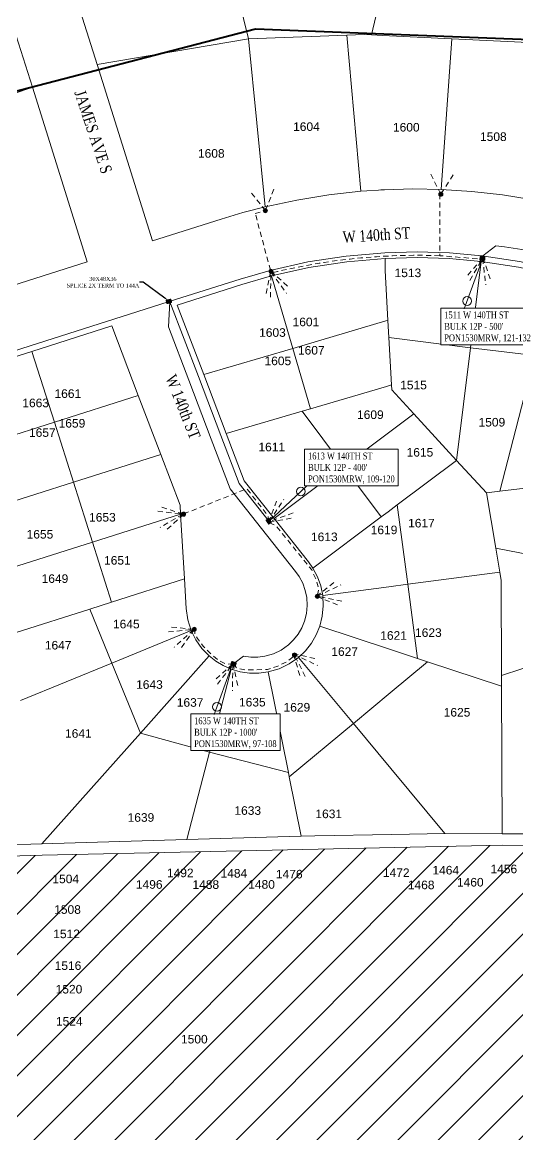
# Model space of a CAD drawing. Header units: feet. Extents: x 865220 to 5618803, y -2240498 to 1935234.
# Drawn here: x 2806695 to 2807128, y 966606 to 967578 of the extents above; entities that cross this region are included whole.
import ezdxf
from ezdxf import colors
from ezdxf.entities.mleader import LeaderData, LeaderLine
from ezdxf.enums import TextEntityAlignment as Align
from ezdxf.lldxf.tags import DXFTag
from ezdxf.math import Vec2, Vec3

# ---------------------------------------------------------------- set-up
doc = ezdxf.new("R2010")
doc.units = ezdxf.units.FT
doc.header["$LTSCALE"] = 0.015
doc.header["$MEASUREMENT"] = 0
doc.linetypes.add('DASHED', pattern=[5, 3, -2])
for name, color, linetype in [('144A', 112, '144A'), ('Dakota County Addresses', 7, 'Continuous'), ('Dakota County Parcels', 7, 'Continuous'), ('DETAIL', 7, 'Continuous'), ('DROP BURIED', 7, 'DASHED'), ('NOTES', 7, 'Continuous'), ('PROP_TEL', 6, 'Continuous'), ('STREET NAME', 7, 'Continuous'), ('TAIL', 1, 'MST'), ('TELEPHONE STRUCT-PROP', 6, 'Continuous'), ('TERMINALS', 7, 'Continuous')]:
    doc.layers.add(name, color=color, linetype=linetype)
doc.layers.add('RUNNING LINE (UNDERGROUND)', color=10, linetype='Continuous', lineweight=40)
doc.layers.add('WORK BOUNDARY', color=110, linetype='Continuous', lineweight=40)
doc.styles.add('Dimensions 100', font='arial.ttf')
doc.styles.add('Line', font='txt.shx', dxfattribs={"height": 3})
doc.styles.add('SIMPLEX', font='times.ttf', dxfattribs={"width": 0.8})
doc.styles.get("Standard").update_dxf_attribs({"font": 'times.ttf'})
doc.styles.add('Utilities', font='arial.ttf', dxfattribs={"height": 2.5})
tags = doc.linetypes.add('144A', pattern='A,80,-5,["144A",Line,S=1.5,R=0,X=0,Y=-1.5],-24', length=109).pattern_tags.tags
tags[6] = DXFTag(74, 10)
tags = doc.linetypes.add('MST', pattern='A,5,-5,5,-5,["TAIL",Line,S=1.5,R=0,X=0,Y=-1.5],-20', length=40).pattern_tags.tags
tags[10] = DXFTag(74, 10)

# ---------------------------------------------------------------- blocks, each defined once
blk = doc.blocks.new('ACMAP_ANN_TEMPLATE_Dakota County Addresses')
at = {"layer": 'Dakota County Addresses', "style": 'Dimensions 100'}
blk.add_attdef('DakotaCountyAddress', text='', height=50, dxfattribs=at).set_placement((0, 0), align=Align.CENTER)
blk = doc.blocks.new('NEW HH')
at = {"ltscale": 40, "true_color": 0xffffff}
h = blk.add_hatch(color=7, dxfattribs=at)
h.dxf.hatch_style = 1
h.paths.add_polyline_path([(-0.061, -0.031, 0.414214), (-0.046, -0.046), (0.046, -0.046, 0.414214), (0.061, -0.031), (0.061, 0.031, 0.414214), (0.046, 0.046), (-0.046, 0.046, 0.414214), (-0.061, 0.031)])
at = {"layer": 'RUNNING LINE (UNDERGROUND)', "color": 6, "lineweight": 0, "const_width": 0.005, "flags": 128}
blk.add_lwpolyline([(-0.061, 0.031), (-0.061, -0.031, 0.414214), (-0.046, -0.046), (0.046, -0.046, 0.414214), (0.061, -0.031), (0.061, 0.031, 0.414214), (0.046, 0.046), (-0.046, 0.046, 0.414214)], format="xyb", close=True, dxfattribs=at)
at = {"layer": 'TELEPHONE STRUCT-PROP', "color": 18, "true_color": 0x000000, "style": 'Utilities'}
blk.add_text('HH', height=0.05, dxfattribs=at).set_placement((0, 0), align=Align.MIDDLE_CENTER)
blk = doc.blocks.new('Proposed FlowerPot')
at = {"lineweight": 5, "ltscale": 100, "true_color": 0xffffff}
h = blk.add_hatch(color=7, dxfattribs=at)
h.dxf.hatch_style = 1
h.paths.add_polyline_path([(-0.06, 0, 0.414214), (0, -0.06, 0.414214), (0.06, 0, 0.414214), (0, 0.06, 0.414214)])
at = {"lineweight": 5, "ltscale": 100}
blk.add_circle((0, 0), 0.0604, dxfattribs=at)
at = {"layer": 'RUNNING LINE (UNDERGROUND)', "color": 6, "lineweight": 5, "const_width": 0.00907, "flags": 128}
blk.add_lwpolyline([(-0.06, 0, -0.414214), (0, 0.06, -0.414214), (0.06, 0, -0.414214), (0, -0.06, -0.414214), (-0.06, 0)], format="xyb", dxfattribs=at)
at = {"color": 18, "linetype": 'ByBlock', "lineweight": 5, "ltscale": 100, "true_color": 0x000000, "style": 'Dimensions 100'}
blk.add_text('F', height=0.0744, dxfattribs=at).set_placement((-0.029, -0.037))
blk = doc.blocks.new('TERMINAL')
at = {"lineweight": 5, "ltscale": 0.5, "flags": 128}
blk.add_lwpolyline([(-0.07, -0.65), (-0.07, 44.75)], dxfattribs=at)
at = {"lineweight": 5, "ltscale": 0.5}
blk.add_circle((-0.07, 37.61), 3.83, dxfattribs=at)

msp = doc.modelspace()

# ---------------------------------------------------------------- hatches: boundary and pattern name
at = {"layer": 'NOTES', "lineweight": 5, "ltscale": 100}
h = msp.add_hatch(dxfattribs=at)
h.set_pattern_fill('ANSI31', color=30, scale=200)
edge = h.paths.add_edge_path()
edge.add_arc((2805562.9, 967567.77), 1316.08, 280.27088, 289.14718)
edge.add_arc((2807121.93, 963448.79), 3088.79, 104.28152, 111.40668, ccw=False)
edge.add_line((2806359.96, 966442.13), (2806839.68, 966548.74))
edge.add_arc((2807023.88, 965534.63), 1030.7, 90.12884, 100.29437, ccw=False)
edge.add_arc((2807001.49, 967056.18), 491.26, 272.3417, 336.23602)
edge.add_line((2807451.09, 966858.21), (2807114.79, 966859))
edge.add_line((2807114.79, 966859), (2806712.47, 966850.16))
edge.add_line((2806712.47, 966850.16), (2805791.33, 966822.85))
edge.add_line((2805791.33, 966822.85), (2805797.56, 966272.78))

# ---------------------------------------------------------------- linework, layer by layer
at = {"layer": '144A', "lineweight": 5, "ltscale": 100, "flags": 128}
msp.add_lwpolyline([(2806163.47, 967104.7), (2806164.04, 967105.03), (2806169.72, 967108.25), (2806196.43, 967122.89), (2806223.76, 967136.58), (2806264.05, 967154.05), (2806306.04, 967170.26), (2806308.09, 967170.03), (2806308.54, 967170.05), (2806308.99, 967170.13), (2806309.87, 967170.46), (2806459.07, 967217.94), (2806520.25, 967237.41), (2806617.23, 967268.27), (2806702, 967295.25), (2806829.15, 967335.72), (2806885.67, 967353.7), (2806911.88, 967361.27), (2806944.95, 967368.67), (2806978.46, 967373.84), (2807012.22, 967376.77), (2807040.55, 967377.46), (2807068.85, 967376.57), (2807097.08, 967374.1), (2807130.04, 967369.15), (2807162.62, 967362.06), (2807192.73, 967353.43), (2807222.26, 967342.98), (2807251.07, 967330.68), (2807279.07, 967316.66), (2807306.57, 967300.63), (2807333.02, 967282.93), (2807358.28, 967263.57), (2807426.82, 967198.29), (2807479.01, 967145.42), (2807487.42, 967137.12), (2807510.54, 967116.27), (2807534.92, 967096.99), (2807560.56, 967079.28), (2807687.84, 966997.48)], dxfattribs=at)
at = {"layer": 'Dakota County Parcels', "lineweight": 5}
for p, q in [((2806870.8, 967655.57), (2806892.9, 967563.65)), ((2806730.69, 967636.53), (2806760.64, 967541.13)), ((2806679.67, 967598.74), (2806703.93, 967521.46)), ((2807000.58, 967567.16), (2807009.84, 967606.09)), ((2806760.64, 967541.13), (2806892.9, 967563.65)), ((2806892.9, 967563.65), (2806978.83, 967566.84)), ((2806892.9, 967563.65), (2806907.45, 967416.85)), ((2806978.83, 967566.84), (2806994.05, 967567.46)), ((2806978.83, 967566.84), (2806991.35, 967430.45)), ((2806994.05, 967567.46), (2807000.58, 967567.16)), ((2807010.29, 967566.68), (2807070.8, 967563.69)), ((2807061.33, 967432.01), (2807070.8, 967563.69)), ((2807070.8, 967563.69), (2807170.68, 967558.74)), ((2806760.64, 967541.13), (2806809.02, 967387.02)), ((2806604.86, 967486.86), (2806703.93, 967521.46)), ((2806703.93, 967521.46), (2806751.85, 967368.83)), ((2807011.82, 967431.81), (2806991.35, 967430.45)), ((2807011.82, 967431.81), (2807008.84, 967431.65)), ((2806809.02, 967387.02), (2806868.93, 967406.09)), ((2806652.5, 967337.21), (2806751.85, 967368.83)), ((2807012.5, 967371.78), (2807012.62, 967361.04)), ((2807012.5, 967371.78), (2807012.62, 967361.04)), ((2807087.19, 967293.71), (2807096.49, 967369.13)), ((2806913.12, 967356.42), (2806931.73, 967293.13)), ((2807012.62, 967361.04), (2807012.62, 967361.02)), ((2807012.62, 967361.04), (2807014.95, 967317.59)), ((2806931.73, 967293.13), (2807013.12, 967317.06)), ((2807013.12, 967317.06), (2807014.95, 967317.59)), ((2807014.95, 967317.59), (2807015.76, 967302.52)), ((2806773.41, 967312.73), (2806796.61, 967251.9)), ((2807015.76, 967302.52), (2807017.97, 967261.16)), ((2807015.76, 967302.52), (2807087.19, 967293.71)), ((2806723.23, 967228.55), (2806703.52, 967290.49)), ((2806853.84, 967270.22), (2806931.73, 967293.13)), ((2806931.73, 967293.13), (2806947.24, 967240.37)), ((2807074.89, 967195.26), (2807087.19, 967293.71)), ((2807087.19, 967293.71), (2807143.29, 967286.79)), ((2807112.8, 967168.22), (2807143.29, 967286.79)), ((2806947.24, 967240.37), (2807013.77, 967259.93)), ((2807013.77, 967259.93), (2807017.97, 967261.16)), ((2807017.97, 967261.16), (2807018.2, 967256.93)), ((2807018.2, 967256.93), (2807037.49, 967235.95)), ((2806723.23, 967228.55), (2806796.61, 967251.9)), ((2806796.61, 967251.9), (2806816.23, 967200.44)), ((2806873.49, 967218.68), (2806940.02, 967238.24)), ((2806940.02, 967238.24), (2806947.24, 967240.37)), ((2806940.02, 967238.24), (2806976.15, 967190.01)), ((2806643.66, 967203.23), (2806723.23, 967228.55)), ((2806723.23, 967228.55), (2806739.91, 967176.15)), ((2807014.24, 967218.54), (2807037.49, 967235.95)), ((2807037.49, 967235.95), (2807074.89, 967195.26)), ((2806976.15, 967190.01), (2807014.24, 967218.54)), ((2806739.91, 967176.15), (2806816.23, 967200.44)), ((2806816.23, 967200.44), (2806833.18, 967156)), ((2806915.33, 967144.45), (2806976.15, 967190.01)), ((2806976.15, 967190.01), (2807009.12, 967145.99)), ((2807022.99, 967156.38), (2807074.89, 967195.26)), ((2807074.89, 967195.26), (2807101.07, 967166.77)), ((2806664.73, 967152.23), (2806739.91, 967176.15)), ((2806739.91, 967176.15), (2806756.58, 967123.74)), ((2807112.8, 967168.22), (2807155.46, 967173.52)), ((2807101.07, 967166.77), (2807112.8, 967168.22)), ((2807101.07, 967166.77), (2807109.18, 967118.45)), ((2806833.18, 967156), (2806833.64, 967148.26)), ((2807009.12, 967145.99), (2807015.02, 967150.41)), ((2807015.02, 967150.41), (2807022.99, 967156.38)), ((2807022.99, 967156.38), (2807032.21, 967086.96)), ((2806756.58, 967123.74), (2806833.64, 967148.26)), ((2806833.64, 967148.26), (2806836.98, 967091.62)), ((2806949.2, 967101.11), (2807009.12, 967145.99)), ((2806685.81, 967101.23), (2806756.58, 967123.74)), ((2806756.58, 967123.74), (2806773.26, 967071.34)), ((2807109.18, 967118.45), (2807193.35, 967102.08)), ((2807112.68, 967097.64), (2807109.18, 967118.45)), ((2806773.26, 967071.34), (2806836.98, 967091.62)), ((2806836.98, 967091.62), (2806838.51, 967065.66)), ((2807032.21, 967086.96), (2807112.68, 967097.64)), ((2807113.92, 967090.25), (2807112.68, 967097.64)), ((2806957.87, 967077.09), (2807015.76, 967084.77)), ((2807015.76, 967084.77), (2807032.21, 967086.96)), ((2807032.21, 967086.96), (2807040.8, 967022.21)), ((2807114.21, 967007.25), (2807113.92, 967090.25)), ((2806689.87, 967044.8), (2806754.12, 967065.25)), ((2806754.12, 967065.25), (2806773.26, 967071.34)), ((2806754.12, 967065.25), (2806773.44, 967018.05)), ((2806773.44, 967018.05), (2806842.88, 967046.47)), ((2806798.44, 966956.97), (2806858.5, 967024.39)), ((2806936.75, 967023.05), (2806984.68, 966965.38)), ((2807016.38, 967030.27), (2807040.8, 967022.21)), ((2807114.21, 967007.25), (2807179.03, 967028.4)), ((2806693.55, 966985.35), (2806773.44, 967018.05)), ((2806773.44, 967018.05), (2806798.44, 966956.97)), ((2807016.81, 966992.09), (2807049.58, 967019.32)), ((2807040.8, 967022.21), (2807049.58, 967019.32)), ((2807049.58, 967019.32), (2807114.24, 966997.99)), ((2806858.95, 966940.23), (2806877.81, 967012.84)), ((2806910.23, 967010.38), (2806927.94, 966922.33)), ((2807114.24, 966997.99), (2807114.21, 967007.25)), ((2807114.69, 966869), (2807114.24, 966997.99)), ((2806984.68, 966965.38), (2807016.81, 966992.09)), ((2806928.65, 966918.79), (2806984.68, 966965.38)), ((2806984.68, 966965.38), (2807017.57, 966925.82)), ((2806984.68, 966965.38), (2807017.56, 966925.82)), ((2806712.21, 966860.16), (2806798.44, 966956.97)), ((2806798.44, 966956.97), (2806858.95, 966940.23)), ((2806839.15, 966863.92), (2806858.95, 966940.23)), ((2806858.95, 966940.23), (2806927.94, 966922.33)), ((2807017.57, 966925.82), (2807064.7, 966869.12)), ((2806927.94, 966922.33), (2806928.65, 966918.79)), ((2806928.65, 966918.79), (2806939.09, 966866.88)), ((2807018.22, 966868.29), (2807064.7, 966869.12)), ((2807064.7, 966869.12), (2807114.69, 966869)), ((2807114.69, 966869), (2807133.19, 966868.96)), ((2806668.24, 966858.85), (2806712.21, 966860.16)), ((2806712.21, 966860.16), (2806839.15, 966863.92))]:
    msp.add_line(p, q, dxfattribs=at)
for points in [[(2807000.58, 967567.16), (2807010.29, 967566.68), (2807010.29, 967566.68)], [(2807061.33, 967432.01), (2807036.57, 967432.44), (2807011.82, 967431.81)], [(2807141.81, 967422.91), (2807115.14, 967427.23), (2807088.29, 967430.26), (2807061.33, 967432.01)], [(2806991.35, 967430.45), (2806963.17, 967427.32), (2806935.18, 967422.78), (2806907.45, 967416.85)], [(2806907.45, 967416.85), (2806888.1, 967411.81), (2806868.93, 967406.09)], [(2807378.9, 967239.02), (2807355.12, 967259.7), (2807330.11, 967278.87), (2807303.92, 967296.39), (2807276.69, 967312.26), (2807248.96, 967326.15), (2807220.44, 967338.32), (2807191.21, 967348.66), (2807161.4, 967357.21), (2807129.14, 967364.23), (2807096.49, 967369.13), (2807068.56, 967371.57), (2807040.53, 967372.46), (2807012.5, 967371.78), (2806979.06, 967368.88), (2806945.88, 967363.75), (2806913.12, 967356.42), (2806887.12, 967348.92), (2806830.67, 967330.95)], [(2806877.81, 967012.84), (2806885.71, 967010.56), (2806893.85, 967009.37), (2806902.08, 967009.31), (2806910.23, 967010.38), (2806919.73, 967013.12), (2806928.65, 967017.39), (2806936.75, 967023.05), (2806942.8, 967028.84), (2806947.98, 967035.42), (2806952.2, 967042.65), (2806955.37, 967050.4), (2806957.54, 967059.14), (2806958.38, 967068.1), (2806957.87, 967077.09), (2806956.13, 967085.48), (2806953.22, 967093.54), (2806949.2, 967101.11), (2806945.43, 967106.44), (2806915.33, 967144.45), (2806889.23, 967177.4), (2806873.49, 967218.68), (2806853.84, 967270.22), (2806830.67, 967330.95)], [(2806460.58, 967213.17), (2806521.76, 967232.64), (2806618.75, 967263.51), (2806703.52, 967290.49), (2806773.41, 967312.73)], [(2806838.51, 967065.66), (2806839.91, 967055.88), (2806842.88, 967046.47)], [(2806842.88, 967046.47), (2806846.95, 967038.35), (2806852.2, 967030.93), (2806858.5, 967024.39)], [(2806955.37, 967050.4), (2807016.38, 967030.27), (2807016.38, 967030.27)], [(2806858.5, 967024.39), (2806864.44, 967019.75), (2806870.91, 967015.88), (2806877.81, 967012.84)], [(2806939.09, 966866.88), (2806951.09, 966867.09), (2807018.22, 966868.29)], [(2806839.15, 966863.92), (2806928.4, 966866.56), (2806939.09, 966866.88)]]:
    msp.add_lwpolyline(points, dxfattribs=at)
at = {"layer": 'DROP BURIED', "lineweight": 5, "ltscale": 100}
for points in [[(2807072.09, 967444.66), (2807061.14, 967427.93), (2807052.12, 967445.78)], [(2806915.13, 967432.17), (2806907.75, 967413.58), (2806895.34, 967429.26)], [(2806912.17, 967361.62), (2806898.87, 967411.09), (2806907.59, 967413.16)], [(2807084.88, 967357.18), (2807098.03, 967372.25), (2807104.5, 967353.33)], [(2807086.57, 967352.58), (2807097.79, 967371.48), (2807100.47, 967348.63)], [(2806908.37, 967341.02), (2806912.46, 967360.6), (2806927.37, 967347.27)], [(2806912.1, 967337.84), (2806912.63, 967359.81), (2806926.15, 967341.2)], [(2806930.35, 967144.65), (2806910.62, 967141.37), (2806917.64, 967160.1)], [(2806931.97, 967149.28), (2806911.3, 967141.81), (2806923.75, 967161.16)], [(2806813.67, 967150.89), (2806835.48, 967148.16), (2806815.6, 967136.58)], [(2806817.21, 967154.28), (2806836.28, 967148.25), (2806821.52, 967134.75)], [(2806970.92, 967068.99), (2806952.35, 967076.41), (2806968.06, 967088.78)], [(2806974.7, 967072.11), (2806953.15, 967076.44), (2806973.83, 967086.53)], [(2806822.96, 967045.42), (2806844.86, 967047.33), (2806827.86, 967031.83)], [(2806825.71, 967049.48), (2806845.62, 967047.59), (2806834.03, 967031.29)], [(2806937.83, 967007.37), (2806932.15, 967026.54), (2806951.6, 967021.87)], [(2806942.62, 967006.33), (2806932.67, 967025.93), (2806953.4, 967015.94)], [(2806864.61, 967004.32), (2806879.5, 967017.67), (2806883.62, 966998.1)], [(2806865.73, 966999.54), (2806879.17, 967016.94), (2806879.04, 966993.93)]]:
    msp.add_lwpolyline(points, dxfattribs=at)
at = {"layer": 'DROP BURIED', "lineweight": 5, "ltscale": 100, "flags": 128}
for points in [[(2807060.25, 967428.15), (2807060.25, 967374.12), (2807096.09, 967371.18)], [(2806836.37, 967148.48), (2806891.58, 967170.46), (2806910.14, 967146.63), (2806910.14, 967142.27)], [(2806911.39, 967140.79), (2806916.68, 967138.58), (2806948.35, 967099.5), (2806951.88, 967091.57), (2806954.52, 967082.93), (2806953.29, 967077.37)], [(2806879.54, 967017.72), (2806873.77, 967016.89), (2806866.51, 967020.64), (2806858.89, 967027.32), (2806853.35, 967032.9), (2806848.3, 967039.49), (2806845.93, 967043.95), (2806845.93, 967047.98)], [(2806879.75, 967017.51), (2806882.54, 967013.77), (2806890.19, 967012.15), (2806896.61, 967012.15), (2806909.56, 967012.57), (2806918.74, 967015.52), (2806926.33, 967019.2), (2806933.48, 967024.76)]]:
    msp.add_lwpolyline(points, dxfattribs=at)
msp.add_lwpolyline([(2807060.25, 967374.12, 0.068868), (2806913.99, 967359.23)], format="xyb", dxfattribs=at)
at = {"layer": 'NOTES', "color": 30, "lineweight": 5, "ltscale": 100, "flags": 128}
msp.add_lwpolyline([(2805797.56, 966272.78, 0.03875), (2805994.56, 966324.5, -0.031099), (2806359.96, 966442.13), (2806839.68, 966548.74, -0.044385), (2807021.56, 966565.33, 0.286246), (2807451.09, 966858.21), (2807114.79, 966859), (2806712.47, 966850.16), (2805791.33, 966822.85)], format="xyb", close=True, dxfattribs=at)
at = {"layer": 'TAIL', "lineweight": 5, "ltscale": 100, "flags": 128}
msp.add_lwpolyline([(2807098.01, 967373.87), (2807109.36, 967382.81, -0.065429), (2807227.54, 967352.54), (2807255.68, 967340.68), (2807284.31, 967326.34), (2807306.52, 967313.39), (2807312.4, 967309.96), (2807339.43, 967291.88), (2807365.44, 967271.95), (2807426.04, 967214.29), (2807422.99, 967202.25)], format="xyb", dxfattribs=at)
for points in [[(2806880.06, 967017.68), (2806888.68, 967024.27), (2806894.92, 967023.37), (2806901.22, 967023.32), (2806907.37, 967024.12), (2806914.74, 967026.25), (2806921.57, 967029.52), (2806927.85, 967033.91), (2806932.41, 967038.28), (2806936.39, 967043.32), (2806939.62, 967048.86), (2806942.03, 967054.75), (2806943.7, 967061.48), (2806944.34, 967068.36), (2806943.95, 967075.27), (2806942.63, 967081.66), (2806940.39, 967087.85), (2806937.25, 967093.76), (2806934.22, 967098.04), (2806904.35, 967135.76), (2806876.92, 967170.4), (2806860.41, 967213.7), (2806840.75, 967265.23), (2806822.94, 967311.88), (2806824.21, 967333.87)], [(2806910.99, 967141.88), (2806884.84, 967174.9), (2806868.82, 967216.9), (2806849.16, 967268.44), (2806824.21, 967333.87)]]:
    msp.add_lwpolyline(points, dxfattribs=at)
at = {"layer": 'WORK BOUNDARY', "ltscale": 50, "flags": 128}
msp.add_lwpolyline([(2807686.5, 967583.3), (2807462.31, 967560.62), (2807393.36, 967552.97), (2806899.2, 967572.11), (2806620.71, 967499.97), (2806189.02, 967373.56), (2805973.81, 967361.47), (2805750.65, 967352.51), (2805750.65, 966652.56), (2805236.29, 966652.56)], dxfattribs=at)

# ---------------------------------------------------------------- block references
at = {"lineweight": 5}
for p, xscale, yscale, zscale, rotation in [((2807097.55, 967371.81), 40.00000000000001, 40.00000000000001, 40.00000000000001, 175.0365314775368), ((2806823.36, 967334.17), 40.00000000000001, 40.00000000000001, 40.00000000000001, 15.21476898636221), ((2806910.65, 967142.07), 40.00000000000001, 40.00000000000001, 40.00000000000001, 305.2574505230685), ((2806879.87, 967017.43), 40, 40, 40, 341.1889694168846)]:
    msp.add_blockref('NEW HH', p, dxfattribs=dict(at, xscale=xscale, yscale=yscale, zscale=zscale, rotation=rotation))
at = {"layer": 'Dakota County Addresses', "lineweight": 5, "xscale": 0.15, "yscale": 0.15, "zscale": 0.15}
for p, values in [((2806943.65, 967483.15), {'DakotaCountyAddress': '1604'}), ((2807030.97, 967482.63), {'DakotaCountyAddress': '1600'}), ((2807107.1, 967474.39), {'DakotaCountyAddress': '1508'}), ((2806860.44, 967459.77), {'DakotaCountyAddress': '1608'}), ((2807032.35, 967355.39), {'DakotaCountyAddress': '1513'}), ((2806943.17, 967312.49), {'DakotaCountyAddress': '1601'}), ((2806913.92, 967303.22), {'DakotaCountyAddress': '1603'}), ((2806947.89, 967287.72), {'DakotaCountyAddress': '1607'}), ((2806918.64, 967278.44), {'DakotaCountyAddress': '1605'}), ((2806734.97, 967249.83), {'DakotaCountyAddress': '1661'}), ((2807037.28, 967257.31), {'DakotaCountyAddress': '1515'}), ((2806706.84, 967241.7), {'DakotaCountyAddress': '1663'}), ((2806999.54, 967231.42), {'DakotaCountyAddress': '1609'}), ((2806738.58, 967223.91), {'DakotaCountyAddress': '1659'}), ((2807105.82, 967224.83), {'DakotaCountyAddress': '1509'}), ((2806712.69, 967215.8), {'DakotaCountyAddress': '1657'}), ((2806913.32, 967203.18), {'DakotaCountyAddress': '1611'}), ((2807042.89, 967198.56), {'DakotaCountyAddress': '1615'}), ((2806765.21, 967141.77), {'DakotaCountyAddress': '1653'}), ((2807044.2, 967136.64), {'DakotaCountyAddress': '1617'}), ((2806710.6, 967126.92), {'DakotaCountyAddress': '1655'}), ((2806959.29, 967124.65), {'DakotaCountyAddress': '1613'}), ((2807011.53, 967130.73), {'DakotaCountyAddress': '1619'}), ((2806778.32, 967104.13), {'DakotaCountyAddress': '1651'}), ((2806723.71, 967088.15), {'DakotaCountyAddress': '1649'}), ((2806786.13, 967048.43), {'DakotaCountyAddress': '1645'}), ((2807019.84, 967038.45), {'DakotaCountyAddress': '1621'}), ((2807050.28, 967040.97), {'DakotaCountyAddress': '1623'}), ((2806726.52, 967029.96), {'DakotaCountyAddress': '1647'}), ((2806977.06, 967024.4), {'DakotaCountyAddress': '1627'}), ((2806806.34, 966995.59), {'DakotaCountyAddress': '1643'}), ((2806841.91, 966979.92), {'DakotaCountyAddress': '1637'}), ((2806896.31, 966980.17), {'DakotaCountyAddress': '1635'}), ((2806935.27, 966975.74), {'DakotaCountyAddress': '1629'}), ((2807075.35, 966971.34), {'DakotaCountyAddress': '1625'}), ((2806744.2, 966952.83), {'DakotaCountyAddress': '1641'}), ((2806798.89, 966879.4), {'DakotaCountyAddress': '1639'}), ((2806892.32, 966885.48), {'DakotaCountyAddress': '1633'}), ((2806963.15, 966882.56), {'DakotaCountyAddress': '1631'}), ((2806833.3, 966830.96), {'DakotaCountyAddress': '1492'}), ((2807022.18, 966831.13), {'DakotaCountyAddress': '1472'}), ((2807065.48, 966833.36), {'DakotaCountyAddress': '1464'}), ((2807116.27, 966834.41), {'DakotaCountyAddress': '1456'}), ((2806733.13, 966825.7), {'DakotaCountyAddress': '1504'}), ((2806880.2, 966830.6), {'DakotaCountyAddress': '1484'}), ((2806928.59, 966829.89), {'DakotaCountyAddress': '1476'}), ((2807086.94, 966822.82), {'DakotaCountyAddress': '1460'}), ((2806806.14, 966820.86), {'DakotaCountyAddress': '1496'}), ((2806855.63, 966820.76), {'DakotaCountyAddress': '1488'}), ((2806904.39, 966820.89), {'DakotaCountyAddress': '1480'}), ((2807043.99, 966820.46), {'DakotaCountyAddress': '1468'}), ((2806734.72, 966798.96), {'DakotaCountyAddress': '1508'}), ((2806733.87, 966777.68), {'DakotaCountyAddress': '1512'}), ((2806735.13, 966749.91), {'DakotaCountyAddress': '1516'}), ((2806735.99, 966729.33), {'DakotaCountyAddress': '1520'}), ((2806736.23, 966701.21), {'DakotaCountyAddress': '1524'}), ((2806845.61, 966685.66), {'DakotaCountyAddress': '1500'})]:
    msp.add_blockref('ACMAP_ANN_TEMPLATE_Dakota County Addresses', p, dxfattribs=at).add_auto_attribs(values)
at = {"layer": 'PROP_TEL', "lineweight": 5, "xscale": 30, "yscale": 30, "zscale": 30}
for p in [(2807061.19, 967427.83), (2806907.75, 967413.42), (2806912.63, 967360.42)]:
    msp.add_blockref('Proposed FlowerPot', p, dxfattribs=at)
for p, rotation in [((2806836.19, 967148.29), 90), ((2806953.12, 967076.48), 90), ((2806845.54, 967047.66), 110.6975945073144), ((2806933.19, 967025.13), 110.6975945073144)]:
    msp.add_blockref('Proposed FlowerPot', p, dxfattribs=dict(at, rotation=rotation))

# ---------------------------------------------------------------- texts
at = {"layer": 'STREET NAME', "lineweight": 5, "ltscale": 40, "width": 0.8}
for s, rotation, p in [('JAMES AVE S', 288.43962, (2806740.55, 967516.82)), ('W 140th ST ', 3.87173, (2806975.72, 967385.26)), ('W 140th ST  ', 291.84286, (2806820.12, 967267.53))]:
    msp.add_text(s, height=10, rotation=rotation, dxfattribs=at).set_placement(p)

# ---------------------------------------------------------------- next in the draw order: texts
at = {"layer": 'TERMINALS', "lineweight": 5, "ltscale": 0.5, "char_height": 6, "attachment_point": 1, "style": 'SIMPLEX', "bg_fill": 19, "box_fill_scale": 1.5, "bg_fill_color": 256, "bg_fill_transparency": 0}
for s, insert in [("1511 W 140TH ST^JBULK 12P - 500'\\PPON1530MRW, 121-132", (2807064.17, 967325.37)), ("1613 W 140TH ST^JBULK 12P - 400'\\PPON1530MRW, 109-120", (2806945.09, 967202.09)), ("1635 W 140TH ST^JBULK 12P - 1000'\\PPON1530MRW, 97-108", (2806845.45, 966970.69))]:
    msp.add_mtext(s, dxfattribs=dict(at, insert=insert))

# ---------------------------------------------------------------- next in the draw order: hatches: boundary and pattern name
at = {"layer": 'NOTES', "lineweight": 5, "ltscale": 100}
h = msp.add_hatch(dxfattribs=at)
h.set_pattern_fill('ANSI31', color=5, scale=200)
edge = h.paths.add_edge_path()
edge.add_line((2808585.75, 966658.36), (2808679.45, 966570.97))
edge.add_line((2808679.45, 966570.97), (2808784.86, 966570.97))
edge.add_line((2808784.86, 966570.97), (2808920.71, 966667.72))
edge.add_line((2808920.71, 966667.72), (2808911.34, 966688.01))
edge.add_line((2808911.34, 966688.01), (2809026.12, 966839.38))
edge.add_line((2809026.12, 966839.38), (2809145.11, 966908.2))
edge.add_line((2809145.11, 966908.2), (2809580.79, 966912.1))
edge.add_line((2809580.79, 966912.1), (2809575.36, 967518.23))
edge.add_line((2809575.36, 967518.23), (2809295.05, 967522.13))
edge.add_line((2809295.05, 967522.13), (2809042.07, 967556.46))
edge.add_arc((2808991.4, 966235.6), 1321.83, 87.80277, 104.00068)
edge.add_line((2808671.6, 967518.17), (2808403, 967446.38))
edge.add_line((2808403, 967446.38), (2808407.65, 966964.59))
edge.add_line((2808407.65, 966964.59), (2808623.94, 966965.13))
edge.add_line((2808623.94, 966965.13), (2808630.98, 966738.85))
edge.add_line((2808630.98, 966738.85), (2808608.33, 966689.69))
edge.add_line((2808608.33, 966689.69), (2808585.75, 966658.36))
edge = h.paths.add_edge_path()
edge.add_line((2808567.78, 966371.89), (2808568.96, 966038.58))
edge.add_line((2808568.96, 966038.58), (2808782.28, 966038.58))
edge.add_line((2808782.28, 966038.58), (2809009.74, 965920.81))
edge.add_arc((2809084.84, 966597.94), 681.29, 263.67137, 306.6769)
edge.add_arc((2809559.5, 965978.94), 99.29, 82.81943, 133.01261, ccw=False)
edge.add_line((2809571.91, 966077.45), (2809729.53, 966057.29))
edge.add_line((2809729.53, 966057.29), (2809731.8, 965834.8))
edge.add_line((2809731.8, 965834.8), (2810136.34, 965829.57))
edge.add_line((2810136.34, 965829.57), (2810457.06, 965805.2))
edge.add_line((2810457.06, 965805.2), (2810531.7, 965807.42))
edge.add_line((2810531.7, 965807.42), (2810491.81, 966235.39))
edge.add_arc((2809026.52, 965994.51), 1484.96, 9.33547, 22.10315)
edge.add_line((2810402.35, 966553.26), (2810199.74, 967067.35))
edge.add_line((2810199.74, 967067.35), (2810185.7, 967061.45))
edge.add_line((2810185.7, 967061.45), (2809983.86, 967561.78))
edge.add_arc((2809631.24, 969102.52), 1580.57, 273.00627, 282.89117, ccw=False)
edge.add_line((2809714.13, 967524.12), (2809719.79, 966815.4))
edge.add_line((2809719.79, 966815.4), (2809038.25, 966820.6))
edge.add_line((2809038.25, 966820.6), (2808936.77, 966687.91))
edge.add_line((2808936.77, 966687.91), (2808953.14, 966664.12))
edge.add_line((2808953.14, 966664.12), (2808567.78, 966371.89))
h.paths.add_polyline_path([(2808410.39, 966316.13), (2808546.88, 966314.54), (2808549.26, 966391.46), (2808764.31, 966550.06), (2808657.18, 966550.85), (2808553.23, 966658.7), (2808586.62, 966697.87), (2808609.63, 966739.11), (2808608.84, 966874.71), (2808407.28, 966873.92)])
edge = h.paths.add_edge_path()
edge.add_line((2809727.52, 965824.07), (2810138.65, 965815.63))
edge.add_line((2810138.65, 965815.63), (2810540.62, 965793.12))
edge.add_arc((2809798.1, 965733.81), 744.89, -11.25725, 4.56668, ccw=False)
edge.add_line((2810528.65, 965588.4), (2810520.2, 965532.12))
edge.add_arc((2809474.87, 961792.5), 3882.98, 74.38285, 81.42009)
edge.add_line((2810054.17, 965632.02), (2809934.49, 965637.64))
edge.add_line((2809934.49, 965637.64), (2809816.22, 965639.76))
edge.add_arc((2809802.02, 965705.74), 67.5, 178.08732, 282.14544, ccw=False)
edge.add_line((2809734.56, 965707.99), (2809727.52, 965824.07))
edge = h.paths.add_edge_path()
edge.add_line((2809233.93, 965909.15), (2809238.2, 965652.76))
edge.add_line((2809238.2, 965652.76), (2809596.75, 965650.2))
edge.add_line((2809596.75, 965650.2), (2809591.65, 966058.74))
edge.add_line((2809591.65, 966058.74), (2809561.31, 966060.45))
edge.add_arc((2809560.75, 966002.94), 57.51, 89.44287, 134.12722)
edge.add_arc((2809109.13, 966546.08), 649.05, 281.08551, 309.3547, ccw=False)
edge = h.paths.add_edge_path()
edge.add_line((2808365.25, 966005.54), (2808715.02, 966005.48))
edge.add_arc((2808711.74, 965766.06), 239.44, 68.11423, 89.21511, ccw=False)
edge.add_line((2808800.99, 965988.25), (2808929.67, 965920.23))
edge.add_arc((2809101.98, 966504.65), 609.29, 253.5725, 281.12869)
edge.add_line((2809219.58, 965906.81), (2809219.27, 965655.55))
edge.add_line((2809219.27, 965655.55), (2808239.39, 965656.03))
edge.add_arc((2808797.1, 965620.77), 558.82, 151.35134, 176.38214, ccw=False)
edge.add_arc((2807720.28, 966255.64), 691.75, 327.96367, 338.80563)
edge = h.paths.add_edge_path()
edge.add_line((2807282.68, 966470.33), (2807281.86, 966007.55))
edge.add_line((2807281.86, 966007.55), (2807784.52, 966010.61))
edge.add_line((2807784.52, 966010.61), (2808138.75, 965858.02))
edge.add_arc((2808724.97, 965664.57), 617.31, 146.70126, 161.73758, ccw=False)
edge.add_arc((2807713.8, 966255.33), 555.57, 333.04343, 357.73789)
edge.add_line((2808268.93, 966233.4), (2808258.21, 967401.12))
edge.add_line((2808258.21, 967401.12), (2808054.94, 967355.26))
edge.add_arc((2808218.31, 966862.81), 518.84, 108.35402, 149.69718)
edge.add_line((2807770.36, 967124.6), (2807599, 966763.71))
edge.add_arc((2806967.39, 967127.51), 728.89, 295.62972, 330.05855, ccw=False)
edge = h.paths.add_edge_path()
edge.add_line((2807082.63, 965634.2), (2808099.29, 965629.81))
edge.add_arc((2808764.44, 965625.34), 665.17, 160.85984, 179.61477, ccw=False)
edge.add_line((2808136.04, 965843.43), (2807779.07, 965989.62))
edge.add_line((2807779.07, 965989.62), (2807301.05, 965990.41))
edge.add_line((2807301.05, 965990.41), (2807252.97, 965983.44))
edge.add_line((2807252.97, 965983.44), (2807052.6, 965919.16))
edge.add_arc((2806214.66, 965686.81), 869.56, -3.46855, 15.49852, ccw=False)
edge = h.paths.add_edge_path()
edge.add_line((2805799.88, 966123.75), (2805804.29, 965664.44))
edge.add_arc((2805867.21, 965669.71), 63.14, 184.79065, 276.35137)
edge.add_line((2805874.19, 965606.96), (2806982.33, 965630.76))
edge.add_arc((2805918.21, 965635.82), 1064.14, 359.72749, 377.86959)
edge.add_line((2806931.01, 965962.35), (2807216.98, 966057.23))
edge.add_line((2807216.98, 966057.23), (2807258.57, 966062.53))
edge.add_line((2807258.57, 966062.53), (2807263.89, 966459.05))
edge.add_arc((2807017.92, 967009.78), 603.17, 266.45764, 294.06724, ccw=False)
edge.add_arc((2807039.71, 965178.24), 1230.94, 92.75015, 102.23244)
edge.add_line((2806778.9, 966381.24), (2806388.35, 966298.09))
edge.add_arc((2807358.1, 962690.22), 3735.93, 105.04474, 110.6643)
edge.add_arc((2805548.25, 967591.24), 1488.9, 279.73013, 289.27441, ccw=False)
h.paths.add_polyline_path([(2805252.15, 966609.13), (2805648.68, 966621.88), (2805652.42, 966179.09), (2805630.03, 966177.12), (2805633.96, 965749.06), (2805605.49, 965604.87), (2805073.51, 965590.16), (2805061.73, 966120.8), (2805252.13, 966145.55)])
h.paths.add_polyline_path([(2804003.41, 966097.04), (2804010.91, 965573.61), (2805044.98, 965588.61), (2805037.48, 966121.04)])

# ---------------------------------------------------------------- next in the draw order: block references
at = {"layer": 'TERMINALS', "lineweight": 5, "ltscale": 0.5}
for p, rotation in [((2807096.97, 967369.88), 159.9868670166191), ((2806911.34, 967142.29), 313.0754023651977), ((2806878.25, 967015.2), 159.9868670166191)]:
    msp.add_blockref('TERMINAL', p, dxfattribs=dict(at, rotation=rotation))

# ---------------------------------------------------------------- next in the draw order: leaders
at = {"layer": 'DETAIL', "lineweight": 5, "ltscale": 5}
ml = msp.add_multileader_mtext('Standard', dxfattribs=at)
ml.set_content('30X48X36\\PSPLICE 2X TERM TO 144A', color=256)
ml.set_leader_properties()
ml.build(insert=Vec2(0, 0))
ml.multileader.update_dxf_attribs({"has_text_frame": 1, "text_left_attachment_type": 2, "text_right_attachment_type": 2, "dogleg_length": 3})
ctx = ml.context
ctx.base_point, ctx.char_height, ctx.landing_gap_size, ctx.plane_origin = Vec3(2806733.68, 967350.9), 3.5, 1.5, Vec3(2806847.44, 967367.72)
ctx.left_attachment, ctx.right_attachment, ctx.text_align_type = 2, 2, 1
notes = []
notes.append((ctx, [(0, (1, 1, 0), (2806800.74, 967350.9), (-1, 0), 3, [(0, [(2806823.17, 967334.77)], 0, [])])]))
ctx.mtext.insert, ctx.mtext.alignment, ctx.mtext.flow_direction = Vec3(2806765.71, 967355.61), 2, 5
ctx.mtext.has_bg_fill, ctx.mtext.bg_color, ctx.mtext.bg_scale_factor, ctx.mtext.bg_transparency, ctx.mtext.use_window_bg_color = 1, -1027028792, 1.5, 0, 1
for ctx, leaders in notes:
    for number, flags, end, landing, length, lines in leaders:
        leader = LeaderData()
        leader.index, (leader.has_last_leader_line, leader.has_dogleg_vector, leader.attachment_direction) = number, flags
        leader.last_leader_point, leader.dogleg_vector, leader.dogleg_length = Vec3(end), Vec3(landing), length
        for number, points, colour, breaks in lines:
            line = LeaderLine()
            line.index, line.vertices, line.color, line.breaks = number, Vec3.list(points), colors.encode_raw_color(colour), breaks
            leader.lines.append(line)
        ctx.leaders.append(leader)

doc.saveas('drawing.dxf')
